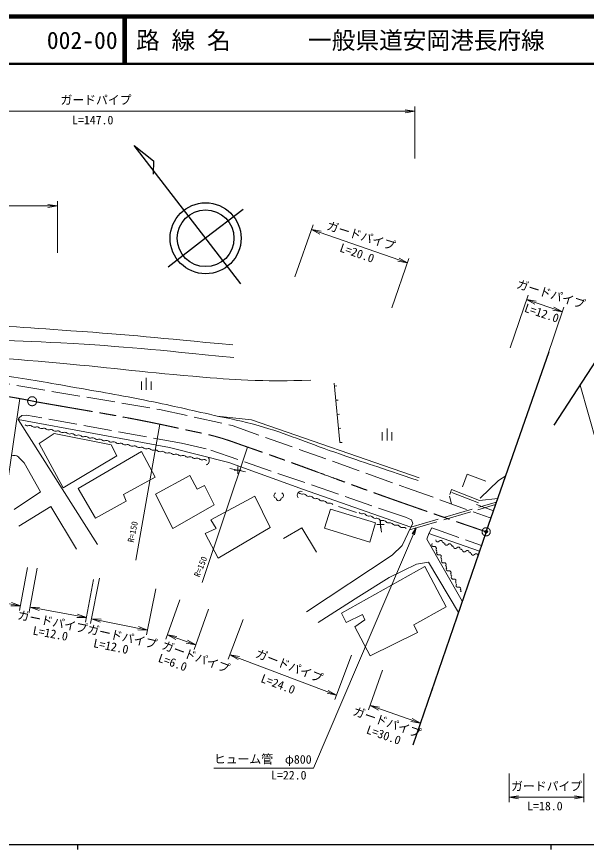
# Model space of a CAD drawing. Units: millimetres, scale not verified. Extents: x 40000 to 680000, y 20000 to 380000.
# Drawn here: x 155146 to 275531, y 204000 to 380000 of the extents above; entities that cross this region are included whole.
import ezdxf
from ezdxf.enums import TextEntityAlignment as Align

# ---------------------------------------------------------------- set-up
doc = ezdxf.new("R2010")
doc.units = ezdxf.units.MM
doc.header["$LTSCALE"] = 1000
doc.header["$PDMODE"] = 32
doc.header["$PDSIZE"] = 500
doc.linetypes.add('CHAIN', pattern=[18.5, 12, -1.5, 3.5, -1.5])
doc.linetypes.add('DASHED', pattern=[7.5, 6, -1.5])
for name, color, linetype, lineweight in [('M-BMK', 2, 'CHAIN', 13), ('M-BMK-OTRS', 5, 'Continuous', 25), ('M-BMK-SRVR', 3, 'Continuous', 25), ('M-STR-HTXT', 7, 'Continuous', 13), ('M-TTL', 2, 'Continuous', 140), ('M-TTL-BAND', 7, 'Continuous', 25), ('M-TTL-LINE', 7, 'Continuous', 50), ('M-WORK', 1, 'Continuous', 13)]:
    doc.layers.add(name, color=color, linetype=linetype, lineweight=lineweight)
doc.layers.add('M-OTRS', color=6, linetype='Continuous')
doc.layers.add('M-TTL-TXT', color=7, linetype='Continuous')
doc.styles.add('ＭＳ ゴシック', font='')
doc.styles.get('ＭＳ ゴシック').set_extended_font_data('MS Gothic')

# ---------------------------------------------------------------- blocks, each defined once
blk = doc.blocks.new('plus')
at = {"color": 0, "linetype": 'Continuous', "lineweight": -2}
for p, q in [((-1.25, 0), (1.25, 0)), ((0, -1.25), (0, 1.25))]:
    blk.add_line(p, q, dxfattribs=at)
blk = doc.blocks.new('open_arrow')
at = {"color": 0, "linetype": 'Continuous', "lineweight": -2}
blk.add_lwpolyline([(7.5, 1.25), (0, 0), (7.5, -1.25)], dxfattribs=at)

msp = doc.modelspace()

# ---------------------------------------------------------------- linework, layer by layer
at = {"layer": 'M-BMK'}
for centre, radius in [((158420, 298716), 952), ((254362, 271113), 871)]:
    msp.add_circle(centre, radius, dxfattribs=at)
for points in [[(58916, 299885), (77355, 301247), (82250, 301731), (97239, 302235), (105276, 302505), (109780, 302746), (117820, 302692), (122990, 302657), (125888, 302539), (131049, 302235), (139705, 301723), (144563, 301216), (153108, 299737), (155556, 299313), (156393, 299195), (159361, 298572)], [(159361, 298572), (174553, 295920), (178617, 295380), (190827, 292687), (193441, 292111), (194933, 291895), (197511, 291174), (200051, 290464), (201421, 289889), (203914, 289028), (216877, 284551), (224005, 281667), (236950, 277137), (243742, 274760), (245895, 274004), (254362, 271113)]]:
    msp.add_open_spline(points, degree=3, knots=[0, 0, 0, 0, 1, 1, 1, 2, 2, 2, 3, 3, 3, 4, 4, 4, 5, 5, 5, 5], dxfattribs=at)
at = {"layer": 'M-BMK-OTRS'}
for p, q in [((268743, 293689), (284163, 317474)), ((254362, 271113), (267653, 309202)), ((254362, 271113), (238839, 226032))]:
    msp.add_line(p, q, dxfattribs=at)
at = {"layer": 'M-BMK-SRVR'}
for p, q in [((202987, 339270), (195071, 333160)), ((195071, 333160), (187155, 327050))]:
    msp.add_line(p, q, dxfattribs=at)
msp.add_lwpolyline([(202500, 323535), (179957, 352742), (184097, 349523), (184010, 346736)], dxfattribs=at)
for radius in [7500, 6000]:
    msp.add_circle((195071, 333160), radius, dxfattribs=at)
at = {"layer": 'M-OTRS'}
msp.add_point((254362, 271113), dxfattribs=at)
at = {"layer": 'M-STR-HTXT'}
for p, q in [((239254, 350000), (239254, 361000)), ((102410, 360000), (239254, 360000)), ((93628, 339988), (163762, 339988)), ((163762, 330111), (163762, 340988)), ((213959, 324987), (217790, 335965)), ((237725, 327949), (217461, 335021)), ((234415, 318464), (238055, 328893)), ((259449, 310008), (263209, 321141)), ((262889, 320193), (270470, 317633)), ((267129, 307738), (270790, 318580)), ((155811, 299280), (151420, 269812)), ((185414, 293853), (180295, 265092)), ((203914, 289028), (194339, 260416)), ((157455, 263573), (155771, 254463)), ((159498, 263464), (157786, 254203)), ((171393, 261047), (169720, 251997)), ((172686, 261285), (170771, 251755)), ((184555, 259035), (182613, 249374)), ((150081, 256531), (155953, 255446)), ((189608, 256708), (186653, 248413)), ((157968, 255186), (169902, 252981)), ((195690, 254788), (192657, 246274)), ((170968, 252735), (182810, 250355)), ((203046, 252594), (199860, 244196)), ((186989, 249355), (192993, 247216)), ((200215, 245131), (222736, 236586)), ((225933, 245012), (222381, 235651)), ((232437, 241869), (229484, 233458)), ((243076, 238065), (240146, 229716)), ((229816, 234402), (240477, 230660)), ((259199, 220020), (259199, 214000)), ((275000, 220020), (275000, 214000)), ((259199, 215000), (275000, 215000))]:
    msp.add_line(p, q, dxfattribs=at)
msp.add_lwpolyline([(239549, 271947), (217894, 221167), (196822, 221145)], dxfattribs=at)
at = {"layer": 'M-TTL'}
msp.add_line((680000, 380000), (40000, 380000), dxfattribs=at)
at = {"layer": 'M-TTL-BAND'}
for p, q in [((40000, 205000), (579000, 205000)), ((168000, 205000), (168000, 204000)), ((268000, 205000), (268000, 204000))]:
    msp.add_line(p, q, dxfattribs=at)
at = {"layer": 'M-TTL-LINE'}
for p, q in [((177750, 380000), (177750, 370000)), ((178250, 380000), (178250, 370000)), ((40000, 370000), (680000, 370000))]:
    msp.add_line(p, q, dxfattribs=at)
at = {"layer": 'M-WORK'}
for p, q in [((181535, 301132), (181535, 302882)), ((182535, 301132), (182535, 303632)), ((183535, 301132), (183535, 302882)), ((223437, 289964), (222276, 302559)), ((222336, 301913), (222833, 301959)), ((274215, 302130), (283769, 268351)), ((222611, 298926), (223109, 298972)), ((222886, 295938), (223384, 295984)), ((172206, 268422), (155477, 294861)), ((155477, 294861), (187457, 288950)), ((197548, 295588), (204795, 294814)), ((204795, 294814), (240188, 282501)), ((223162, 292951), (223660, 292997)), ((232419, 290437), (232419, 292187)), ((233419, 290437), (233419, 292937)), ((234419, 290437), (234419, 292187)), ((163087, 291901), (159923, 289808)), ((175139, 289523), (163087, 291901)), ((159923, 289808), (164991, 280407)), ((176327, 287208), (175139, 289523)), ((187457, 288950), (200017, 285784)), ((223437, 289964), (223935, 290010)), ((164991, 280407), (176327, 287208)), ((168154, 280239), (181505, 288102)), ((181505, 288102), (184407, 282666)), ((155570, 286875), (156731, 285664)), ((156731, 285664), (160179, 279542)), ((200017, 285784), (215743, 280032)), ((200192, 284507), (203496, 283777)), ((184407, 282666), (177705, 278972)), ((184513, 279078), (191743, 282983)), ((191743, 282983), (193273, 280133)), ((249331, 280604), (250363, 283278)), ((250363, 283278), (254303, 281847)), ((253080, 278241), (256997, 281970)), ((256997, 281970), (258493, 282952)), ((171795, 274011), (168154, 280239)), ((193273, 280133), (194856, 280872)), ((194856, 280872), (196862, 276808)), ((215743, 280032), (238435, 272063)), ((247006, 280024), (246654, 279015)), ((252940, 277749), (247006, 280024)), ((160179, 279542), (154585, 275813)), ((177705, 278972), (178286, 277600)), ((188154, 271795), (184513, 279078)), ((196176, 273642), (205464, 278655)), ((205464, 278655), (208735, 272059)), ((246607, 278616), (247015, 277011)), ((247100, 279437), (252776, 277233)), ((256828, 278180), (252940, 277749)), ((155582, 272274), (162337, 276496)), ((162337, 276496), (167826, 267419)), ((178286, 277600), (171795, 274011)), ((196862, 276808), (188154, 271795)), ((223172, 276451), (226988, 275215)), ((252353, 276881), (255910, 275550)), ((197284, 271795), (196176, 273642)), ((232239, 271061), (231904, 273692)), ((237310, 274194), (238576, 273666)), ((238893, 272875), (238435, 272063)), ((238576, 273666), (238893, 272875)), ((195015, 270740), (197284, 271795)), ((208735, 272059), (197706, 265568)), ((211538, 269668), (215432, 271990)), ((215432, 271990), (218528, 266783)), ((238435, 272063), (236588, 268211)), ((197706, 265568), (195015, 270740)), ((242249, 270738), (241827, 269577)), ((241827, 269577), (249315, 256457)), ((252950, 267011), (242249, 270738)), ((236588, 268211), (234477, 266153)), ((234477, 266153), (216376, 254173)), ((239610, 264300), (233858, 261450)), ((242143, 264669), (239610, 264300)), ((248500, 254089), (242143, 264669)), ((223778, 253904), (241404, 263772)), ((241404, 263772), (245890, 255276)), ((233858, 261450), (227420, 257439)), ((227420, 257439), (218871, 251951)), ((245890, 255276), (239082, 251423)), ((224781, 251951), (223778, 253904)), ((228264, 253640), (224781, 251951)), ((228739, 252479), (228264, 253640)), ((226628, 251001), (228739, 252479)), ((229847, 244932), (226628, 251001)), ((239082, 251423), (239821, 249840)), ((239821, 249840), (229847, 244932))]:
    msp.add_line(p, q, dxfattribs=at)
at = {"layer": 'M-WORK', "linetype": 'DASHED'}
for p, q in [((238188, 271549), (256369, 276865)), ((238435, 272063), (256560, 277411))]:
    msp.add_line(p, q, dxfattribs=at)
for points in [[(61738, 304886), (70583, 304393), (81771, 307818), (98043, 307935), (108122, 305824), (127912, 305349), (147754, 303291), (185328, 296958), (200685, 293581), (237520, 280441), (255199, 274055)], [(237310, 274194), (195216, 288683), (189973, 289867), (157201, 295778), (156227, 295688), (155665, 295240), (155477, 294861)], [(242249, 270738), (242894, 271928), (253376, 268249)]]:
    msp.add_lwpolyline(points, dxfattribs=at)
at = {"layer": 'M-WORK'}
msp.add_lwpolyline([(221459, 275930), (220216, 271896), (229768, 268953), (231011, 272987)], close=True, dxfattribs=at)
for centre in [(245369, 268791), (247242, 268089), (243864, 267132), (249114, 267386), (250986, 266683), (244895, 265418), (245926, 263704), (246957, 261990), (247987, 260276), (249018, 258562)]:
    msp.add_circle(centre, 50, dxfattribs=at)
for centre, radius, start, end in [((157459, 294265), 753, 229.08335, 288.80902), ((157945, 292839), 753, 49.08335, 108.80902), ((158931, 293977), 753, 229.08335, 288.80902), ((159417, 292551), 753, 49.08335, 108.80902), ((160403, 293689), 753, 229.08335, 288.80902), ((160889, 292264), 753, 49.08335, 108.80902), ((161876, 293402), 753, 229.08335, 288.80902), ((162361, 291976), 753, 49.08335, 108.80902), ((163348, 293114), 753, 229.08335, 288.80902), ((163833, 291688), 753, 49.08335, 108.80902), ((164820, 292827), 753, 229.08335, 288.80902), ((165306, 291401), 753, 49.08335, 108.80902), ((166292, 292539), 753, 229.08335, 288.80902), ((166778, 291113), 753, 49.08335, 108.80902), ((167764, 292251), 753, 229.08335, 288.80902), ((168250, 290826), 753, 49.08335, 108.80902), ((169236, 291964), 753, 229.08335, 288.80902), ((169722, 290538), 753, 49.08335, 108.80902), ((170709, 291676), 753, 229.08335, 288.80902), ((171194, 290250), 753, 49.08335, 108.80902), ((172181, 291389), 753, 229.08335, 288.80902), ((172666, 289963), 753, 49.08335, 108.80902), ((173653, 291101), 753, 229.08335, 288.80902), ((174139, 289675), 753, 49.08335, 108.80902), ((175125, 290813), 753, 229.08335, 288.80902), ((175611, 289388), 753, 49.08335, 108.80902), ((176597, 290526), 753, 229.08335, 288.80902), ((177083, 289100), 753, 49.08335, 108.80902), ((178069, 290238), 753, 229.08335, 288.80902), ((178555, 288812), 753, 49.08335, 108.80902), ((179542, 289951), 753, 229.08335, 288.80902), ((180027, 288525), 753, 49.08335, 108.80902), ((181014, 289663), 753, 229.08335, 288.80902), ((181499, 288237), 753, 49.08335, 108.80902), ((182486, 289375), 753, 229.08335, 288.80902), ((182972, 287950), 753, 49.08335, 108.80902), ((154642, 285986), 1286, 43.78112, 122.44722), ((183958, 289088), 753, 229.08335, 288.80902), ((184444, 287662), 753, 49.08335, 108.80902), ((185430, 288800), 753, 229.08335, 288.80902), ((185916, 287374), 753, 49.08335, 108.80902), ((186902, 288513), 753, 229.08335, 288.80902), ((187388, 287087), 753, 49.08335, 108.80902), ((188375, 288225), 753, 229.08335, 288.80902), ((188860, 286799), 753, 49.08335, 108.80902), ((189847, 287938), 753, 229.08335, 288.80902), ((190332, 286512), 753, 49.08335, 108.80902), ((191319, 287650), 753, 229.08335, 288.80902), ((191805, 286224), 753, 49.08335, 108.80902), ((192791, 287362), 753, 229.08335, 288.80902), ((193277, 285937), 753, 49.08335, 108.80902), ((194263, 287075), 753, 229.08335, 288.80902), ((194749, 285649), 753, 49.08335, 108.80902), ((210116, 278794), 599, 113.44836, 257.2818), ((210518, 278178), 534, 176.52859, 3.47141), ((210919, 278794), 599, 282.7182, 66.55164), ((215440, 279846), 753, 221.11821, 280.84387), ((215723, 278366), 753, 41.11821, 100.84387), ((216858, 279357), 753, 221.11821, 280.84387), ((217141, 277877), 753, 41.11821, 100.84387), ((218276, 278868), 753, 221.11821, 280.84387), ((218559, 277389), 753, 41.11821, 100.84387), ((219694, 278379), 753, 221.11821, 280.84387), ((219978, 276900), 753, 41.11821, 100.84387), ((221112, 277890), 753, 221.11821, 280.84387), ((221396, 276411), 753, 41.11821, 100.84387), ((228104, 275678), 753, 221.3053, 281.03096), ((228392, 274200), 753, 41.3053, 101.03096), ((229523, 275194), 753, 221.3053, 281.03096), ((229811, 273716), 753, 41.3053, 101.03096), ((230943, 274710), 753, 221.3053, 281.03096), ((231231, 273232), 753, 41.3053, 101.03096), ((232363, 274226), 753, 221.3053, 281.03096), ((232651, 272747), 753, 41.3053, 101.03096), ((233782, 273742), 753, 221.3053, 281.03096), ((234071, 272263), 753, 41.3053, 101.03096), ((235202, 273257), 753, 221.3053, 281.03096), ((235490, 271779), 753, 41.3053, 101.03096), ((236622, 272773), 753, 221.3053, 281.03096), ((236910, 271295), 753, 41.3053, 101.03096), ((244111, 269354), 384, 172.10482, 326.74405), ((244754, 268932), 384, 352.10482, 146.74405), ((243228, 268353), 384, 133.70322, 288.34245), ((243470, 267624), 384, 313.70322, 108.34245), ((245984, 268651), 384, 172.10482, 326.74405), ((246627, 268229), 384, 352.10482, 146.74405), ((247856, 267948), 384, 172.10482, 326.74405), ((248499, 267526), 384, 352.10482, 146.74405), ((244259, 266639), 384, 133.70322, 288.34245), ((244501, 265910), 384, 313.70322, 108.34245), ((249729, 267245), 384, 172.10482, 326.74405), ((250372, 266823), 384, 352.10482, 146.74405), ((251601, 266542), 384, 172.10482, 326.74405), ((252244, 266121), 384, 352.10482, 146.74405), ((245289, 264926), 384, 133.70322, 288.34245), ((245531, 264196), 384, 313.70322, 108.34245), ((246320, 263212), 384, 133.70322, 288.34245), ((246562, 262482), 384, 313.70322, 108.34245), ((247351, 261498), 384, 133.70322, 288.34245), ((247593, 260768), 384, 313.70322, 108.34245), ((248382, 259784), 384, 133.70322, 288.34245), ((248624, 259054), 384, 313.70322, 108.34245)]:
    msp.add_arc(centre, radius, start, end, dxfattribs=at)
for points, knots in [([(61738, 319006), (68274, 318166), (70122, 318038), (75512, 317581), (88209, 316506), (95390, 317174), (108125, 316737), (120849, 316300), (127973, 315939), (140686, 315259), (150812, 314717), (156483, 314360), (166597, 313623), (179970, 312649), (184264, 312201), (200793, 310615)], [0, 0, 0, 0, 1, 1, 1, 2, 2, 2, 3, 3, 3, 4, 4, 4, 5, 5, 5, 5]), ([(58618, 315738), (69073, 314035), (71983, 313440), (80631, 312673), (85610, 312232), (88414, 312165), (93402, 311829), (100266, 311366), (104109, 311066), (110975, 310615), (118867, 310097), (123297, 309954), (131187, 309401), (144120, 308495), (151361, 307919), (164275, 306763), (176095, 305705), (182684, 304755), (194513, 303808), (198816, 303463), (201228, 303254), (205543, 303122), (210137, 302981), (211694, 303029), (217311, 303174)], [0, 0, 0, 0, 1, 1, 1, 2, 2, 2, 3, 3, 3, 4, 4, 4, 5, 5, 5, 6, 6, 6, 7, 7, 7, 8, 8, 8, 8]), ([(201004, 307924), (183504, 309698), (178779, 310235), (164486, 311037), (152789, 311694), (146222, 311772), (134511, 312093), (128679, 312253), (125407, 312103), (119577, 312304), (117059, 312391), (115652, 312506), (113138, 312673), (105505, 313181), (101252, 313789), (93613, 314204), (84037, 314724), (78647, 314398), (69074, 314943), (65836, 315127), (64782, 315173), (60788, 315470)], [0, 0, 0, 0, 1, 1, 1, 2, 2, 2, 3, 3, 3, 4, 4, 4, 5, 5, 5, 6, 6, 6, 7, 7, 7, 7]), ([(58798, 306768), (61546, 306358), (62385, 306239), (64702, 306143), (67133, 306042), (68530, 305914), (70929, 306319), (72076, 306512), (72709, 306695), (73814, 307057), (77069, 308123), (78787, 309044), (82082, 309978), (82563, 310114), (82850, 310123), (83348, 310153), (84172, 310204), (84635, 310127), (85459, 310118), (90269, 310065), (92974, 310375), (97773, 310048), (100201, 309882), (101562, 309658), (103930, 309098), (105377, 308756), (106131, 308338), (107589, 308043), (108771, 307803), (109446, 307718), (110649, 307620), (115445, 307231), (118162, 307585), (122963, 307269), (128234, 306921), (131183, 306657), (136437, 306108), (142317, 305493), (145610, 305125), (151460, 304278), (157387, 303420), (160687, 302806), (166588, 301780), (173044, 300658), (176666, 300055), (183088, 298755), (188507, 297657), (191521, 296941), (196915, 295729), (200534, 294916), (202599, 294599), (206167, 293583), (212608, 291748), (216018, 290098), (222351, 287919), (229221, 285555), (231404, 284830), (239977, 281973)], [0, 0, 0, 0, 1, 1, 1, 2, 2, 2, 3, 3, 3, 4, 4, 4, 5, 5, 5, 6, 6, 6, 7, 7, 7, 8, 8, 8, 9, 9, 9, 10, 10, 10, 11, 11, 11, 12, 12, 12, 13, 13, 13, 14, 14, 14, 15, 15, 15, 16, 16, 16, 17, 17, 17, 18, 18, 18, 19, 19, 19, 19]), ([(195599, 286898), (195702, 286766), (195739, 286702), (195795, 286560), (195883, 286337), (195869, 286187), (195842, 285950), (195824, 285791), (195771, 285705), (195678, 285574), (195544, 285386), (195411, 285345), (195185, 285246)], [0, 0, 0, 0, 1, 1, 1, 2, 2, 2, 3, 3, 3, 4, 4, 4, 4]), ([(215453, 279638), (215274, 279680), (215160, 279688), (214984, 279638), (214716, 279561), (214597, 279379), (214491, 279122), (214412, 278927), (214417, 278779), (214491, 278582), (214536, 278463), (214568, 278406), (214655, 278301)], [0, 0, 0, 0, 1, 1, 1, 2, 2, 2, 3, 3, 3, 4, 4, 4, 4])]:
    msp.add_open_spline(points, degree=3, knots=knots, dxfattribs=at)

# ---------------------------------------------------------------- block references
at = {"layer": 'M-STR-HTXT'}
for p, xscale, yscale, rotation in [((239254, 360000), 267, 267, 180), ((163762, 339988), 267, 267, 180), ((217461, 335021), 267, 267, 340.8), ((237725, 327949), 267, 267, 160.8), ((262889, 320193), 267, 267, 341.3), ((270470, 317633), 267, 267, 161.3), ((239549, 271947), 200, 200, 246.9), ((155953, 255446), 267, 267, 169.5), ((157968, 255186), 267, 267, 349.5), ((169902, 252981), 267, 267, 169.5), ((170968, 252735), 267, 267, 348.6), ((182810, 250355), 267, 267, 168.6), ((186989, 249355), 267, 267, 340.4), ((192993, 247216), 267, 267, 160.4), ((200215, 245131), 267, 267, 339.2), ((222736, 236586), 267, 267, 159.2), ((229816, 234402), 267, 267, 340.7), ((240477, 230660), 267, 267, 160.7), ((275000, 215000), 267, 267, 180)]:
    msp.add_blockref('open_arrow', p, dxfattribs=dict(at, xscale=xscale, yscale=yscale, rotation=rotation))
at = {"layer": 'M-STR-HTXT', "xscale": 267, "yscale": 267}
msp.add_blockref('open_arrow', (259199, 215000), dxfattribs=at)
at = {"layer": 'M-WORK', "xscale": 600, "yscale": 600}
for p in [(201864, 284138), (232035, 272667)]:
    msp.add_blockref('plus', p, dxfattribs=at)

# ---------------------------------------------------------------- texts
at = {"layer": 'M-STR-HTXT', "style": 'ＭＳ ゴシック'}
for s, p in [('ガードパイプ', (164407, 360917)), ('L=22.0', (208916, 218214)), ('ガードパイプ', (259636, 215861))]:
    msp.add_text(s, height=1833, dxfattribs=at).set_placement(p, align=Align.BOTTOM_LEFT)
for s, p in [('L=147.0', (171218, 356680)), ('L=18.0', (266777, 211695))]:
    msp.add_text(s, height=1833, dxfattribs=at).set_placement(p, align=Align.BOTTOM_CENTER)
for s, height, rotation, p in [('ガードパイプ', 1833, 342.643, (220348, 334519)), ('ガードパイプ', 1833, 342.643, (260452, 322172)), ('R=150', 1320, 78.111, (180239, 268695)), ('R=150', 1320, 67.751, (194145, 261270)), ('ガードパイプ', 1833, 348.284, (155123, 252162)), ('ガードパイプ', 1833, 347.061, (169819, 249217)), ('ガードパイプ', 1833, 339.708, (185478, 245899)), ('ガードパイプ', 1833, 338.45, (205235, 244172)), ('ガードパイプ', 1833, 340.784, (225852, 231931)), ('ヒューム管\u3000φ800', 1833, 359.715, (196825, 221645))]:
    msp.add_text(s, height=height, rotation=rotation, dxfattribs=at).set_placement(p, align=Align.BOTTOM_LEFT)
for s, rotation, p in [('L=20.0', 340.763, (226605, 328653)), ('L=12.0', 341.339, (265647, 315956)), ('L=12.0', 349.529, (162015, 248201)), ('L=12.0', 348.635, (174798, 245482)), ('L=6.0', 340.393, (187633, 242124)), ('L=24.0', 339.222, (209875, 237569)), ('L=30.0', 340.66, (232230, 226788))]:
    msp.add_text(s, height=1833, rotation=rotation, dxfattribs=at).set_placement(p, align=Align.BOTTOM_CENTER)
at = {"layer": 'M-TTL-TXT', "style": 'ＭＳ ゴシック'}
for s, p in [('002-00', (161521, 375000)), ('路 線 名', (180380, 375000)), ('一般県道安岡港長府線', (216734, 375000))]:
    msp.add_text(s, height=3666, dxfattribs=at).set_placement(p, align=Align.MIDDLE_LEFT)

doc.saveas('drawing.dxf')
